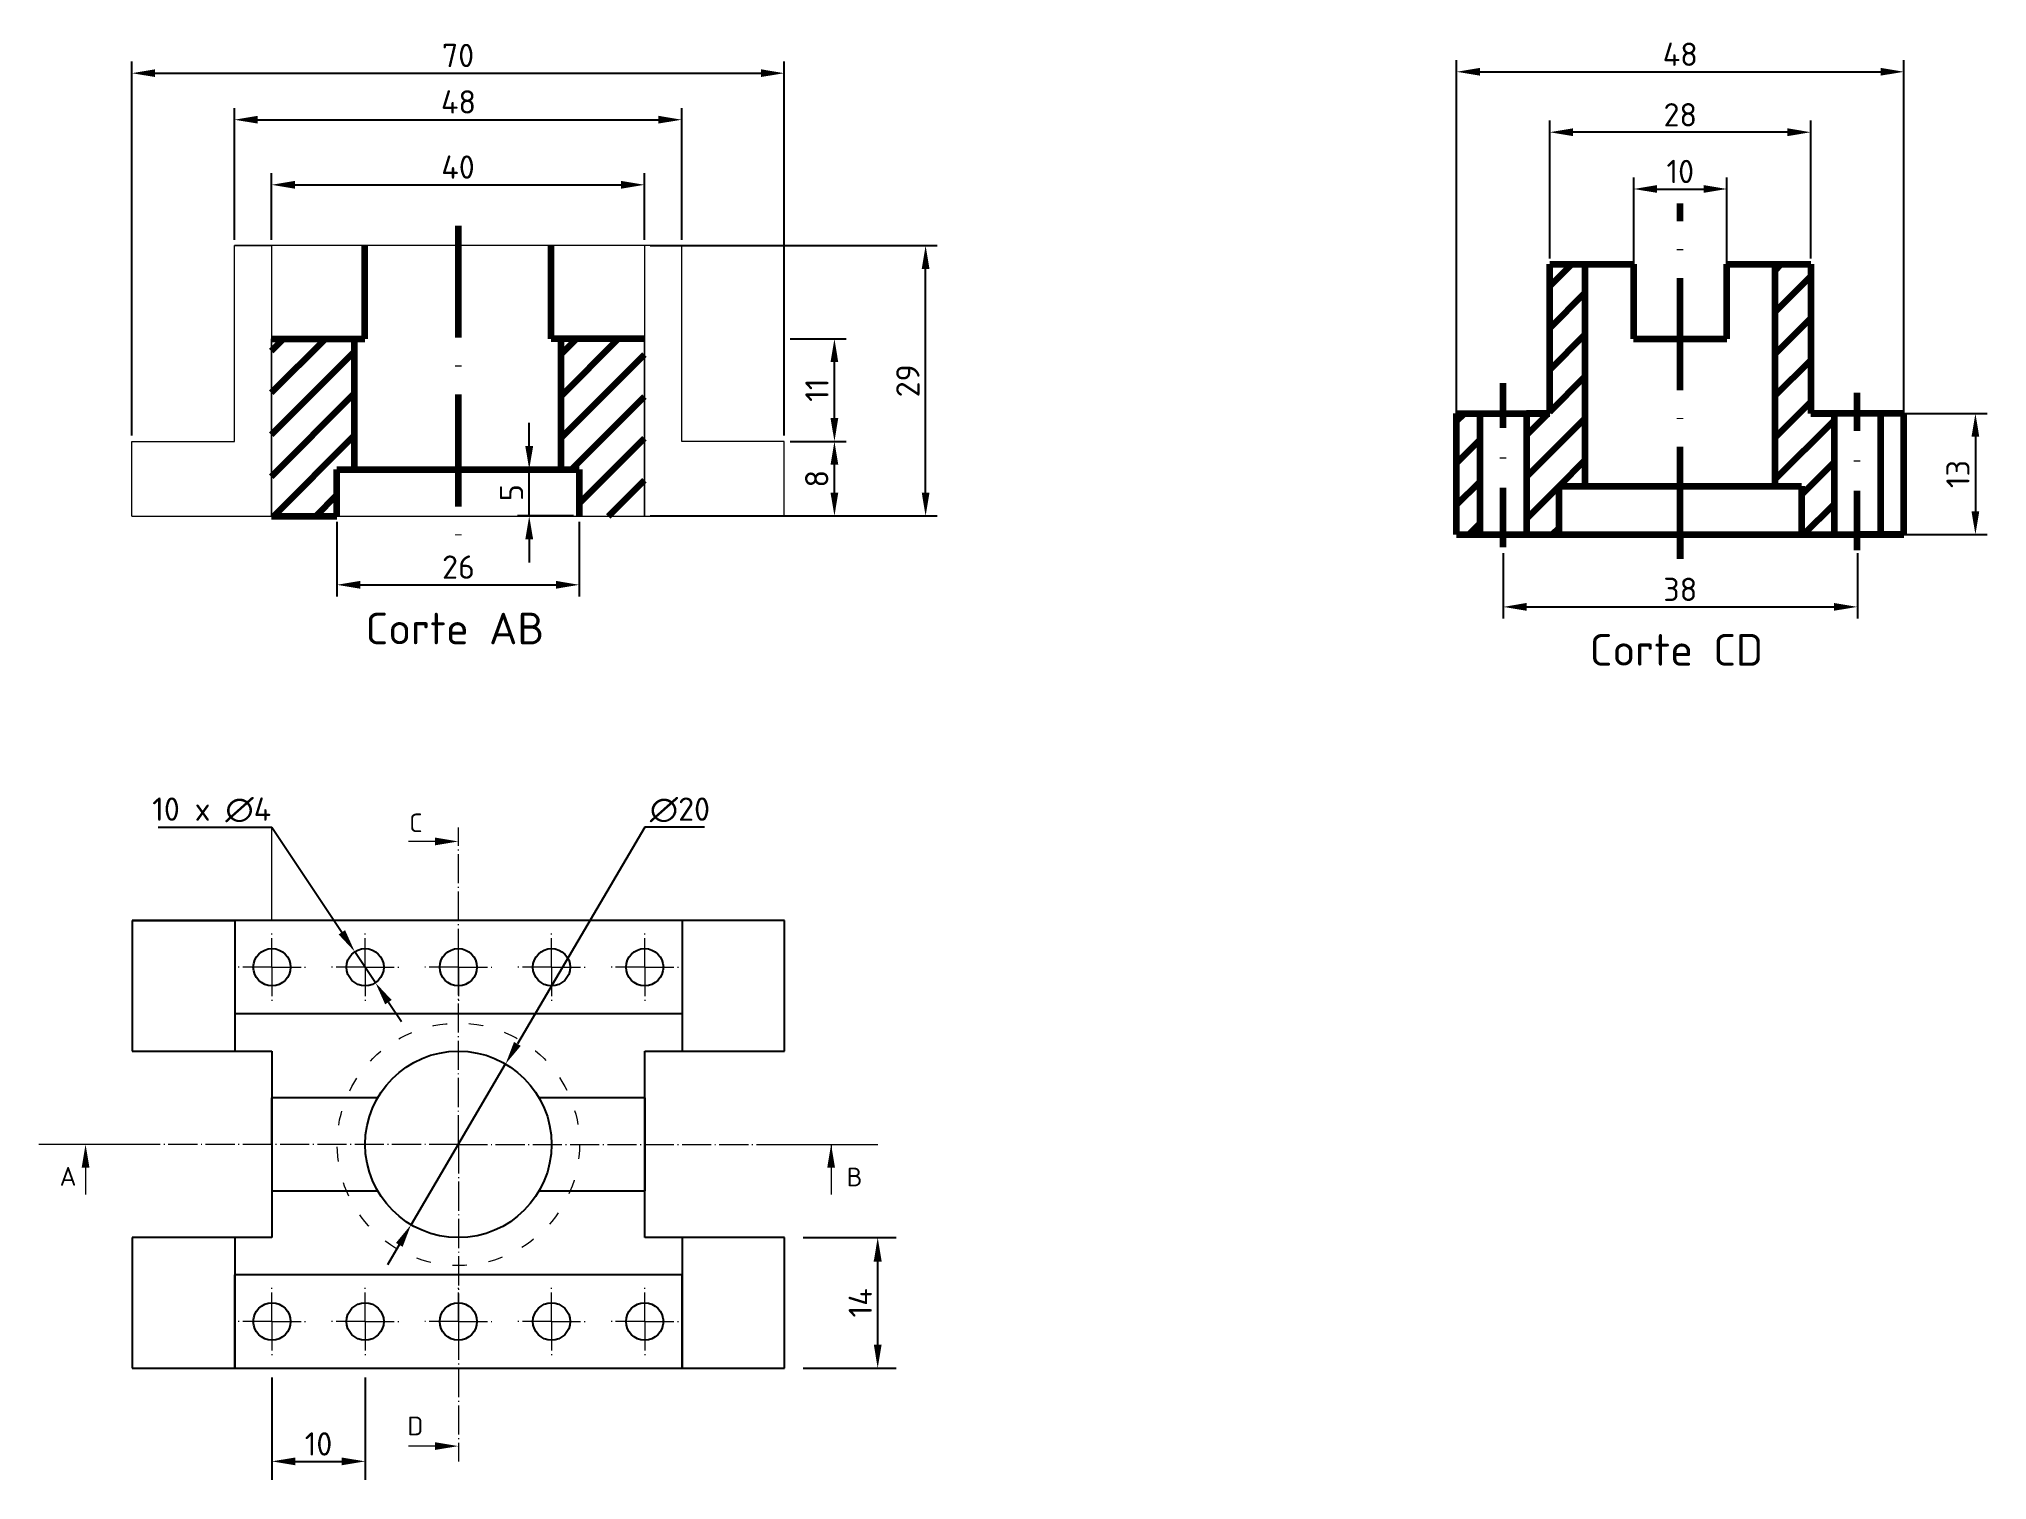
# Model space of a CAD drawing. Header units: millimetres. Extents: x 2494 to 2704, y 1648 to 1803.
import ezdxf

# ---------------------------------------------------------------- set-up
doc = ezdxf.new("R2010")
doc.units = ezdxf.units.MM
for name, pattern in [('ACAD_ISO03W100', [30, 12, -18]), ('ACAD_ISO04W100', [30, 24, -3, 0, -3]), ('ACAD_ISO10W100', [18, 12, -3, 0, -3]), ('TRAÇOPONTO2', [12.7, 6.35, -3.175, 0, -3.175])]:
    doc.linetypes.add(name, pattern=pattern)
doc.styles.get("Standard").update_dxf_attribs({"font": 'isocpeur.ttf'})
doc.dimstyles.new('Cópia de ISO-25', dxfattribs={"dimtxt": 2.5, "dimasz": 2.5, "dimexe": 2, "dimexo": 2, "dimtad": 1, "dimtoh": 1, "dimtxsty": 'Standard', "dimcen": 2.5, "dimadec": 0, "dimazin": 0, "dimtfac": 1, "dimtmove": 0, "dimatfit": 3, "dimfxl": 1, "dimarcsym": 0})
doc.dimstyles.new('ISO-25', dxfattribs={"dimtxt": 2.5, "dimasz": 2.5, "dimexe": 1.25, "dimexo": 0.625, "dimtad": 1, "dimtxsty": 'Standard', "dimcen": 2.5, "dimadec": 0, "dimazin": 0, "dimtfac": 1, "dimtmove": 0, "dimatfit": 3, "dimfxl": 1, "dimarcsym": 0})

# ---------------------------------------------------------------- blocks, each defined once
blk = doc.blocks.new('*D11')
at = {"color": 0, "lineweight": -2, "transparency": 16777216}
for p, q in [((2515.46, 1781.51), (2515.46, 1795.64)), ((2563.46, 1781.51), (2563.46, 1795.64)), ((2517.96, 1794.39), (2560.96, 1794.39))]:
    blk.add_line(p, q, dxfattribs=at)
at = {"color": 0, "lineweight": 100, "transparency": 16777216}
for points in [[(2517.96, 1794.81), (2517.96, 1793.98), (2515.46, 1794.39)], [(2560.96, 1794.81), (2560.96, 1793.98), (2563.46, 1794.39)]]:
    blk.add_solid(points, dxfattribs=at)
at = {"layer": 'Defpoints', "color": 0, "lineweight": 100, "transparency": 16777216}
for p in [(2563.46, 1794.39), (2515.46, 1780.89), (2563.46, 1780.89)]:
    blk.add_point(p, dxfattribs=at)
at = {"color": 0, "lineweight": 100, "transparency": 16777216, "insert": (2539.51, 1796.3), "char_height": 2.5, "attachment_point": 5}
blk.add_mtext('48', dxfattribs=at)
blk = doc.blocks.new('*D12')
at = {"color": 0, "lineweight": -2, "transparency": 16777216}
for p, q in [((2504.46, 1760.51), (2504.46, 1800.63)), ((2574.46, 1760.51), (2574.46, 1800.63)), ((2506.96, 1799.38), (2571.96, 1799.38))]:
    blk.add_line(p, q, dxfattribs=at)
at = {"color": 0, "lineweight": 100, "transparency": 16777216}
for points in [[(2506.96, 1799.8), (2506.96, 1798.97), (2504.46, 1799.38)], [(2571.96, 1799.8), (2571.96, 1798.97), (2574.46, 1799.38)]]:
    blk.add_solid(points, dxfattribs=at)
at = {"layer": 'Defpoints', "color": 0, "lineweight": 100, "transparency": 16777216}
for p in [(2574.46, 1799.38), (2504.46, 1759.89), (2574.46, 1759.89)]:
    blk.add_point(p, dxfattribs=at)
at = {"color": 0, "lineweight": 100, "transparency": 16777216, "insert": (2539.46, 1801.28), "char_height": 2.5, "attachment_point": 5}
blk.add_mtext('70', dxfattribs=at)
blk = doc.blocks.new('*D13')
at = {"color": 0, "lineweight": -2, "transparency": 16777216}
for p, q in [((2519.46, 1781.51), (2519.46, 1788.66)), ((2521.96, 1787.41), (2556.96, 1787.41)), ((2559.46, 1781.51), (2559.46, 1788.66))]:
    blk.add_line(p, q, dxfattribs=at)
at = {"color": 0, "lineweight": 100, "transparency": 16777216}
for points in [[(2521.96, 1787.83), (2521.96, 1786.99), (2519.46, 1787.41)], [(2556.96, 1787.83), (2556.96, 1786.99), (2559.46, 1787.41)]]:
    blk.add_solid(points, dxfattribs=at)
at = {"layer": 'Defpoints', "color": 0, "lineweight": 100, "transparency": 16777216}
for p in [(2559.46, 1787.41), (2519.46, 1780.89), (2559.46, 1780.89)]:
    blk.add_point(p, dxfattribs=at)
at = {"color": 0, "lineweight": 100, "transparency": 16777216, "insert": (2539.46, 1789.31), "char_height": 2.5, "attachment_point": 5}
blk.add_mtext('40', dxfattribs=at)
blk = doc.blocks.new('*D14')
at = {"color": 0, "lineweight": -2, "transparency": 16777216}
for p, q in [((2575.09, 1759.89), (2581.1, 1759.89)), ((2579.85, 1754.39), (2579.85, 1757.39)), ((2575.09, 1751.89), (2581.1, 1751.89))]:
    blk.add_line(p, q, dxfattribs=at)
at = {"color": 0, "lineweight": 100, "transparency": 16777216}
for points in [[(2579.43, 1757.39), (2580.26, 1757.39), (2579.85, 1759.89)], [(2579.43, 1754.39), (2580.26, 1754.39), (2579.85, 1751.89)]]:
    blk.add_solid(points, dxfattribs=at)
at = {"layer": 'Defpoints', "color": 0, "lineweight": 100, "transparency": 16777216}
for p in [(2574.46, 1759.89), (2579.85, 1759.89), (2574.46, 1751.89)]:
    blk.add_point(p, dxfattribs=at)
at = {"color": 0, "lineweight": 100, "transparency": 16777216, "insert": (2577.95, 1755.89), "char_height": 2.5, "attachment_point": 5, "rotation": 90}
blk.add_mtext('8', dxfattribs=at)
blk = doc.blocks.new('*D15')
at = {"color": 0, "lineweight": -2, "transparency": 16777216}
for p, q in [((2575.09, 1770.89), (2581.1, 1770.89)), ((2579.85, 1762.39), (2579.85, 1768.39)), ((2575.09, 1759.89), (2581.1, 1759.89))]:
    blk.add_line(p, q, dxfattribs=at)
at = {"color": 0, "lineweight": 100, "transparency": 16777216}
for points in [[(2579.43, 1768.39), (2580.26, 1768.39), (2579.85, 1770.89)], [(2579.43, 1762.39), (2580.26, 1762.39), (2579.85, 1759.89)]]:
    blk.add_solid(points, dxfattribs=at)
at = {"layer": 'Defpoints', "color": 0, "lineweight": 100, "transparency": 16777216}
for p in [(2574.46, 1770.89), (2579.85, 1770.89), (2574.46, 1759.89)]:
    blk.add_point(p, dxfattribs=at)
at = {"color": 0, "lineweight": 100, "transparency": 16777216, "insert": (2577.97, 1765.39), "char_height": 2.5, "attachment_point": 5, "rotation": 90}
blk.add_mtext('11', dxfattribs=at)
blk = doc.blocks.new('*D16')
at = {"color": 0, "lineweight": -2, "transparency": 16777216}
for p, q in [((2560.09, 1780.89), (2590.88, 1780.89)), ((2589.63, 1754.39), (2589.63, 1778.39)), ((2560.09, 1751.89), (2590.88, 1751.89))]:
    blk.add_line(p, q, dxfattribs=at)
at = {"color": 0, "lineweight": 100, "transparency": 16777216}
for points in [[(2589.22, 1778.39), (2590.05, 1778.39), (2589.63, 1780.89)], [(2589.22, 1754.39), (2590.05, 1754.39), (2589.63, 1751.89)]]:
    blk.add_solid(points, dxfattribs=at)
at = {"layer": 'Defpoints', "color": 0, "lineweight": 100, "transparency": 16777216}
for p in [(2559.46, 1780.89), (2589.63, 1780.89), (2559.46, 1751.89)]:
    blk.add_point(p, dxfattribs=at)
at = {"color": 0, "lineweight": 100, "transparency": 16777216, "insert": (2587.73, 1766.39), "char_height": 2.5, "attachment_point": 5, "rotation": 90}
blk.add_mtext('29', dxfattribs=at)
blk = doc.blocks.new('*D17')
at = {"color": 0, "lineweight": -2, "transparency": 16777216}
for p, q in [((2547.1, 1759.39), (2547.1, 1761.89)), ((2551.84, 1756.89), (2545.85, 1756.89)), ((2547.1, 1751.89), (2547.1, 1756.89)), ((2551.84, 1751.89), (2545.85, 1751.89)), ((2547.1, 1749.39), (2547.1, 1746.89))]:
    blk.add_line(p, q, dxfattribs=at)
at = {"color": 0, "lineweight": 100, "transparency": 16777216}
for points in [[(2546.68, 1759.39), (2547.52, 1759.39), (2547.1, 1756.89)], [(2546.68, 1749.39), (2547.52, 1749.39), (2547.1, 1751.89)]]:
    blk.add_solid(points, dxfattribs=at)
at = {"layer": 'Defpoints', "color": 0, "lineweight": 100, "transparency": 16777216}
for p in [(2547.1, 1756.89), (2552.46, 1756.89), (2552.46, 1751.89)]:
    blk.add_point(p, dxfattribs=at)
at = {"color": 0, "lineweight": 100, "transparency": 16777216, "insert": (2545.2, 1754.39), "char_height": 2.5, "attachment_point": 5, "rotation": 90}
blk.add_mtext('5', dxfattribs=at)
blk = doc.blocks.new('*D18')
at = {"color": 0, "lineweight": -2, "transparency": 16777216}
for p, q in [((2526.46, 1751.26), (2526.46, 1743.26)), ((2552.46, 1751.26), (2552.46, 1743.26)), ((2528.96, 1744.51), (2549.96, 1744.51))]:
    blk.add_line(p, q, dxfattribs=at)
at = {"color": 0, "lineweight": 100, "transparency": 16777216}
for points in [[(2528.96, 1744.93), (2528.96, 1744.09), (2526.46, 1744.51)], [(2549.96, 1744.93), (2549.96, 1744.09), (2552.46, 1744.51)]]:
    blk.add_solid(points, dxfattribs=at)
at = {"layer": 'Defpoints', "color": 0, "lineweight": 100, "transparency": 16777216}
for p in [(2526.46, 1751.89), (2552.46, 1751.89), (2552.46, 1744.51)]:
    blk.add_point(p, dxfattribs=at)
at = {"color": 0, "lineweight": 100, "transparency": 16777216, "insert": (2539.51, 1746.41), "char_height": 2.5, "attachment_point": 5}
blk.add_mtext('26', dxfattribs=at)
blk = doc.blocks.new('*D20')
at = {"color": 0, "lineweight": -2, "transparency": 16777216}
for p, q in [((2665.61, 1771.51), (2665.61, 1788.21)), ((2675.61, 1771.51), (2675.61, 1788.21)), ((2668.11, 1786.96), (2673.11, 1786.96))]:
    blk.add_line(p, q, dxfattribs=at)
at = {"color": 0, "lineweight": 100, "transparency": 16777216}
for points in [[(2668.11, 1787.38), (2668.11, 1786.55), (2665.61, 1786.96)], [(2673.11, 1787.38), (2673.11, 1786.55), (2675.61, 1786.96)]]:
    blk.add_solid(points, dxfattribs=at)
at = {"layer": 'Defpoints', "color": 0, "lineweight": 100, "transparency": 16777216}
for p in [(2675.61, 1786.96), (2665.61, 1770.89), (2675.61, 1770.89)]:
    blk.add_point(p, dxfattribs=at)
at = {"color": 0, "lineweight": 100, "transparency": 16777216, "insert": (2670.61, 1788.84), "char_height": 2.5, "attachment_point": 5}
blk.add_mtext('10', dxfattribs=at)
blk = doc.blocks.new('*D21')
at = {"color": 0, "lineweight": -2, "transparency": 16777216}
for p, q in [((2656.61, 1779.52), (2656.61, 1794.3)), ((2684.61, 1779.52), (2684.61, 1794.3)), ((2682.11, 1793.05), (2659.11, 1793.05))]:
    blk.add_line(p, q, dxfattribs=at)
at = {"color": 0, "lineweight": 100, "transparency": 16777216}
for points in [[(2659.11, 1793.47), (2659.11, 1792.63), (2656.61, 1793.05)], [(2682.11, 1793.47), (2682.11, 1792.63), (2684.61, 1793.05)]]:
    blk.add_solid(points, dxfattribs=at)
at = {"layer": 'Defpoints', "color": 0, "lineweight": 100, "transparency": 16777216}
for p in [(2656.61, 1793.05), (2656.61, 1778.89), (2684.61, 1778.89)]:
    blk.add_point(p, dxfattribs=at)
at = {"color": 0, "lineweight": 100, "transparency": 16777216, "insert": (2670.61, 1794.92), "char_height": 2.5, "attachment_point": 5}
blk.add_mtext('28', dxfattribs=at)
blk = doc.blocks.new('*D22')
at = {"color": 0, "lineweight": -2, "transparency": 16777216}
for p, q in [((2646.61, 1750.52), (2646.61, 1800.78)), ((2694.61, 1750.52), (2694.61, 1800.78)), ((2649.11, 1799.53), (2692.11, 1799.53))]:
    blk.add_line(p, q, dxfattribs=at)
at = {"color": 0, "lineweight": 100, "transparency": 16777216}
for points in [[(2649.11, 1799.95), (2649.11, 1799.12), (2646.61, 1799.53)], [(2692.11, 1799.95), (2692.11, 1799.12), (2694.61, 1799.53)]]:
    blk.add_solid(points, dxfattribs=at)
at = {"layer": 'Defpoints', "color": 0, "lineweight": 100, "transparency": 16777216}
for p in [(2694.61, 1799.53), (2646.61, 1749.89), (2694.61, 1749.89)]:
    blk.add_point(p, dxfattribs=at)
at = {"color": 0, "lineweight": 100, "transparency": 16777216, "insert": (2670.61, 1801.41), "char_height": 2.5, "attachment_point": 5}
blk.add_mtext('48', dxfattribs=at)
blk = doc.blocks.new('*D23')
at = {"color": 0, "lineweight": -2, "transparency": 16777216}
for p, q in [((2687.77, 1762.89), (2703.53, 1762.89)), ((2702.28, 1760.39), (2702.28, 1752.39)), ((2687.77, 1749.89), (2703.53, 1749.89))]:
    blk.add_line(p, q, dxfattribs=at)
at = {"color": 0, "lineweight": 100, "transparency": 16777216}
for points in [[(2701.86, 1760.39), (2702.69, 1760.39), (2702.28, 1762.89)], [(2701.86, 1752.39), (2702.69, 1752.39), (2702.28, 1749.89)]]:
    blk.add_solid(points, dxfattribs=at)
at = {"layer": 'Defpoints', "color": 0, "lineweight": 100, "transparency": 16777216}
for p in [(2687.14, 1762.89), (2687.14, 1749.89), (2702.28, 1749.89)]:
    blk.add_point(p, dxfattribs=at)
at = {"color": 0, "lineweight": 100, "transparency": 16777216, "insert": (2700.4, 1756.39), "char_height": 2.5, "attachment_point": 5, "rotation": 90}
blk.add_mtext('13', dxfattribs=at)
blk = doc.blocks.new('*D27')
at = {"color": 0, "lineweight": -2, "transparency": 16777216}
for p, q in [((2651.61, 1747.92), (2651.61, 1740.89)), ((2689.61, 1747.92), (2689.61, 1740.89)), ((2654.11, 1742.14), (2687.11, 1742.14))]:
    blk.add_line(p, q, dxfattribs=at)
at = {"color": 0, "lineweight": 100, "transparency": 16777216}
for points in [[(2654.11, 1742.56), (2654.11, 1741.73), (2651.61, 1742.14)], [(2687.11, 1742.56), (2687.11, 1741.73), (2689.61, 1742.14)]]:
    blk.add_solid(points, dxfattribs=at)
at = {"layer": 'Defpoints', "color": 0, "lineweight": 100, "transparency": 16777216}
for p in [(2651.61, 1748.55), (2689.61, 1748.55), (2689.61, 1742.14)]:
    blk.add_point(p, dxfattribs=at)
at = {"color": 0, "lineweight": 100, "transparency": 16777216, "insert": (2670.61, 1744.02), "char_height": 2.5, "attachment_point": 5}
blk.add_mtext('38', dxfattribs=at)
blk = doc.blocks.new('*D33')
at = {"color": 0, "lineweight": -2, "ltscale": 0.13, "transparency": 16777216}
for p, q in [((2559.49, 1718.5), (2545.83, 1695.27)), ((2565.89, 1718.5), (2559.49, 1718.5)), ((2534.42, 1675.88), (2544.56, 1693.12)), ((2533.16, 1673.72), (2531.89, 1671.57))]:
    blk.add_line(p, q, dxfattribs=at)
at = {"color": 0, "lineweight": 100, "ltscale": 0.13, "transparency": 16777216}
for points in [[(2545.47, 1695.48), (2546.19, 1695.06), (2544.56, 1693.12)], [(2532.8, 1673.93), (2533.52, 1673.51), (2534.42, 1675.88)]]:
    blk.add_solid(points, dxfattribs=at)
at = {"layer": 'Defpoints', "color": 0, "lineweight": 100, "ltscale": 0.13, "transparency": 16777216}
for p in [(2544.56, 1693.12), (2534.42, 1675.88)]:
    blk.add_point(p, dxfattribs=at)
at = {"color": 0, "lineweight": 13, "ltscale": 0.13, "transparency": 16777216, "insert": (2563.27, 1720.37), "char_height": 2.5, "attachment_point": 5}
blk.add_mtext('∅20', dxfattribs=at)
blk = doc.blocks.new('*D34')
at = {"color": 0, "lineweight": -2, "ltscale": 0.13, "transparency": 16777216}
for p, q in [((2519.49, 1659.5), (2519.49, 1648.5)), ((2529.49, 1659.5), (2529.49, 1648.5)), ((2521.99, 1650.5), (2526.99, 1650.5))]:
    blk.add_line(p, q, dxfattribs=at)
at = {"color": 0, "lineweight": 100, "ltscale": 0.13, "transparency": 16777216}
for points in [[(2521.99, 1650.91), (2521.99, 1650.08), (2519.49, 1650.5)], [(2526.99, 1650.91), (2526.99, 1650.08), (2529.49, 1650.5)]]:
    blk.add_solid(points, dxfattribs=at)
at = {"layer": 'Defpoints', "color": 0, "lineweight": 100, "ltscale": 0.13, "transparency": 16777216}
for p in [(2519.49, 1661.5), (2529.49, 1661.5), (2529.49, 1650.5)]:
    blk.add_point(p, dxfattribs=at)
at = {"color": 0, "lineweight": 13, "ltscale": 0.13, "transparency": 16777216, "insert": (2524.49, 1652.37), "char_height": 2.5, "attachment_point": 5}
blk.add_mtext('10', dxfattribs=at)
blk = doc.blocks.new('*D35')
at = {"color": 0, "lineweight": -2, "ltscale": 0.13, "transparency": 16777216}
for p, q in [((2576.49, 1674.5), (2586.49, 1674.5)), ((2584.49, 1663), (2584.49, 1672)), ((2576.49, 1660.5), (2586.49, 1660.5))]:
    blk.add_line(p, q, dxfattribs=at)
at = {"color": 0, "lineweight": 100, "ltscale": 0.13, "transparency": 16777216}
for points in [[(2584.08, 1672), (2584.91, 1672), (2584.49, 1674.5)], [(2584.08, 1663), (2584.91, 1663), (2584.49, 1660.5)]]:
    blk.add_solid(points, dxfattribs=at)
at = {"layer": 'Defpoints', "color": 0, "lineweight": 100, "ltscale": 0.13, "transparency": 16777216}
for p in [(2574.49, 1674.5), (2584.49, 1674.5), (2574.49, 1660.5)]:
    blk.add_point(p, dxfattribs=at)
at = {"color": 0, "lineweight": 13, "ltscale": 0.13, "transparency": 16777216, "insert": (2582.62, 1667.5), "char_height": 2.5, "attachment_point": 5, "rotation": 90}
blk.add_mtext('14', dxfattribs=at)
blk = doc.blocks.new('*D36')
at = {"color": 0, "lineweight": -2, "ltscale": 0.13, "transparency": 16777216}
for p, q in [((2507.28, 1718.5), (2519.49, 1718.5)), ((2519.49, 1718.5), (2527, 1707.24)), ((2530.6, 1701.83), (2528.38, 1705.16)), ((2531.99, 1699.75), (2533.38, 1697.67))]:
    blk.add_line(p, q, dxfattribs=at)
at = {"color": 0, "lineweight": 100, "ltscale": 0.13, "transparency": 16777216}
for points in [[(2527.34, 1707.47), (2526.65, 1707.01), (2528.38, 1705.16)], [(2532.34, 1699.98), (2531.64, 1699.52), (2530.6, 1701.83)]]:
    blk.add_solid(points, dxfattribs=at)
at = {"layer": 'Defpoints', "color": 0, "lineweight": 100, "ltscale": 0.13, "transparency": 16777216}
for p in [(2528.38, 1705.16), (2530.6, 1701.83)]:
    blk.add_point(p, dxfattribs=at)
at = {"color": 0, "lineweight": 13, "ltscale": 0.13, "transparency": 16777216, "insert": (2513.03, 1720.37), "char_height": 2.5, "attachment_point": 5}
blk.add_mtext('10 x ∅4', dxfattribs=at)

msp = doc.modelspace()

# ---------------------------------------------------------------- hatches: boundary and pattern name
at = {"lineweight": 100}
h = msp.add_hatch(dxfattribs=at)
h.set_pattern_fill('ANSI31', color=256)
h.paths.add_polyline_path([(2649.106, 1762.894), (2646.606, 1762.894), (2646.606, 1749.894), (2649.106, 1749.894)])
h.paths.add_polyline_path([(2660.385, 1778.894), (2656.606, 1778.894), (2656.606, 1762.894), (2654.106, 1762.894), (2654.106, 1749.894), (2657.605, 1749.894), (2657.605, 1755.093), (2660.385, 1755.093)])
h = msp.add_hatch(dxfattribs=at)
h.set_pattern_fill('ANSI31', color=256)
h.paths.add_polyline_path([(2687.106, 1762.894), (2684.606, 1762.894), (2684.606, 1778.894), (2680.753, 1778.894), (2680.753, 1755.093), (2683.605, 1755.093), (2683.605, 1749.894), (2687.106, 1749.894)])
h = msp.add_hatch(dxfattribs=at)
h.set_pattern_fill('ANSI31', color=256)
h.paths.add_polyline_path([(2528.332, 1770.886), (2519.463, 1770.886), (2519.463, 1751.886), (2526.463, 1751.886), (2526.463, 1756.886), (2528.332, 1756.886)])
h.paths.add_polyline_path([(2559.463, 1770.886), (2550.495, 1770.886), (2550.495, 1756.886), (2552.463, 1756.886), (2552.463, 1751.886), (2559.463, 1751.886)])

# ---------------------------------------------------------------- linework, layer by layer
at = {"linetype": 'ACAD_ISO10W100', "lineweight": 100}
for p, q in [((2670.606, 1747.3), (2670.606, 1785.412)), ((2539.463, 1783.021), (2539.463, 1749.699)), ((2526.463, 1751.886), (2526.463, 1756.886)), ((2552.463, 1756.886), (2552.463, 1751.886)), ((2519.463, 1751.886), (2526.463, 1751.886)), ((2670.606, 1749.894), (2670.606, 1747.3))]:
    msp.add_line(p, q, dxfattribs=at)
at = {"lineweight": 5}
for p, q in [((2515.463, 1759.886), (2515.463, 1780.886)), ((2563.463, 1780.886), (2515.463, 1780.886)), ((2515.463, 1780.886), (2519.463, 1780.886)), ((2519.463, 1780.886), (2519.463, 1751.886)), ((2563.463, 1780.886), (2559.463, 1780.886)), ((2559.463, 1780.886), (2559.463, 1751.886)), ((2563.463, 1759.886), (2563.463, 1780.886)), ((2519.463, 1751.886), (2519.463, 1770.886)), ((2519.463, 1770.886), (2522.142, 1770.886)), ((2559.463, 1770.886), (2556.485, 1770.886)), ((2559.463, 1751.886), (2559.463, 1770.886)), ((2504.463, 1751.886), (2504.463, 1759.886)), ((2504.463, 1759.886), (2515.463, 1759.886)), ((2574.463, 1759.886), (2563.463, 1759.886)), ((2574.463, 1751.886), (2574.463, 1759.886)), ((2504.463, 1751.886), (2574.463, 1751.886))]:
    msp.add_line(p, q, dxfattribs=at)
at = {"lineweight": 100}
for p, q in [((2529.463, 1770.886), (2529.463, 1780.886)), ((2549.463, 1770.886), (2549.463, 1780.886)), ((2656.606, 1762.894), (2656.606, 1778.894)), ((2656.606, 1778.894), (2665.606, 1778.894)), ((2660.385, 1778.894), (2660.385, 1754.882)), ((2665.606, 1778.894), (2665.606, 1770.886)), ((2675.606, 1770.886), (2675.606, 1778.894)), ((2675.606, 1778.894), (2684.606, 1778.894)), ((2680.753, 1778.894), (2680.753, 1755.082)), ((2684.606, 1778.894), (2684.606, 1762.894)), ((2519.463, 1770.886), (2529.463, 1770.886)), ((2528.332, 1770.886), (2528.332, 1756.886)), ((2559.463, 1770.886), (2549.463, 1770.886)), ((2550.495, 1770.886), (2550.495, 1756.886)), ((2665.606, 1770.886), (2675.606, 1770.886)), ((2646.606, 1749.894), (2646.606, 1762.894)), ((2646.606, 1762.894), (2656.606, 1762.894)), ((2649.106, 1762.894), (2649.106, 1749.864)), ((2656.606, 1762.894), (2654.106, 1762.894)), ((2654.106, 1762.894), (2654.106, 1749.894)), ((2694.606, 1762.894), (2684.606, 1762.894)), ((2684.606, 1762.894), (2687.106, 1762.894)), ((2687.106, 1762.894), (2687.106, 1749.894)), ((2694.606, 1762.894), (2692.106, 1762.894)), ((2692.106, 1762.894), (2692.106, 1749.894)), ((2694.606, 1749.894), (2694.606, 1762.894)), ((2526.463, 1756.886), (2552.463, 1756.886)), ((2657.605, 1749.894), (2657.605, 1755.093)), ((2657.605, 1755.093), (2683.605, 1755.093)), ((2683.605, 1755.093), (2683.605, 1749.894)), ((2646.606, 1749.894), (2694.606, 1749.894)), ((2651.606, 1749.894), (2651.599, 1750.093)), ((2687.142, 1749.894), (2691.336, 1749.894)), ((2694.331, 1749.894), (2689.331, 1749.894)), ((2689.331, 1749.894), (2689.938, 1749.894))]:
    msp.add_line(p, q, dxfattribs=at)
at = {"linetype": 'TRAÇOPONTO2', "lineweight": 100}
for p, q in [((2651.606, 1748.548), (2651.606, 1766.138)), ((2689.606, 1748.224), (2689.606, 1765.111))]:
    msp.add_line(p, q, dxfattribs=at)
at = {"lineweight": 13, "ltscale": 0.13}
for p, q in [((2519.494, 1708.498), (2519.494, 1718.498)), ((2536.994, 1716.984), (2534.13, 1716.984)), ((2537.195, 1716.984), (2534.33, 1716.984)), ((2504.494, 1684.498), (2494.494, 1684.498)), ((2574.494, 1684.498), (2584.494, 1684.498)), ((2579.494, 1684.498), (2579.494, 1681.998)), ((2499.494, 1681.998), (2499.494, 1679.134)), ((2579.494, 1681.998), (2579.494, 1679.134)), ((2584.077, 1671.998), (2584.911, 1671.998)), ((2536.994, 1652.137), (2534.13, 1652.137))]:
    msp.add_line(p, q, dxfattribs=at)
at = {"linetype": 'ACAD_ISO04W100', "lineweight": 13, "ltscale": 0.13}
for p, q in [((2539.494, 1684.498), (2539.494, 1718.498)), ((2519.494, 1703.498), (2519.494, 1707.498)), ((2529.494, 1703.498), (2529.494, 1707.498)), ((2539.494, 1703.498), (2539.494, 1707.498)), ((2549.494, 1703.498), (2549.494, 1707.498)), ((2559.494, 1703.498), (2559.494, 1707.498)), ((2519.494, 1703.498), (2515.494, 1703.498)), ((2519.494, 1703.498), (2523.494, 1703.498)), ((2519.494, 1703.498), (2519.494, 1699.498)), ((2529.494, 1703.498), (2525.494, 1703.498)), ((2529.494, 1703.498), (2533.494, 1703.498)), ((2529.494, 1703.498), (2529.494, 1699.498)), ((2539.494, 1703.498), (2535.494, 1703.498)), ((2539.494, 1703.498), (2543.494, 1703.498)), ((2539.494, 1703.498), (2539.494, 1699.498)), ((2549.494, 1703.498), (2545.494, 1703.498)), ((2549.494, 1703.498), (2553.494, 1703.498)), ((2549.494, 1703.498), (2549.494, 1699.498)), ((2559.494, 1703.498), (2555.494, 1703.498)), ((2559.494, 1703.498), (2563.494, 1703.498)), ((2559.494, 1703.498), (2559.494, 1699.498)), ((2539.494, 1684.498), (2494.494, 1684.498)), ((2539.494, 1684.498), (2584.494, 1684.498)), ((2539.494, 1684.498), (2539.494, 1650.498)), ((2519.494, 1665.498), (2519.494, 1669.498)), ((2529.494, 1665.498), (2529.494, 1669.498)), ((2539.494, 1665.498), (2539.494, 1669.498)), ((2549.494, 1665.498), (2549.494, 1669.498)), ((2559.494, 1665.498), (2559.494, 1669.498)), ((2519.494, 1665.498), (2515.494, 1665.498)), ((2519.494, 1665.498), (2523.494, 1665.498)), ((2519.494, 1665.498), (2519.494, 1661.498)), ((2529.494, 1665.498), (2525.494, 1665.498)), ((2529.494, 1665.498), (2533.494, 1665.498)), ((2529.494, 1665.498), (2529.494, 1661.498)), ((2539.494, 1665.498), (2535.494, 1665.498)), ((2539.494, 1665.498), (2543.494, 1665.498)), ((2539.494, 1665.498), (2539.494, 1661.498)), ((2549.494, 1665.498), (2545.494, 1665.498)), ((2549.494, 1665.498), (2553.494, 1665.498)), ((2549.494, 1665.498), (2549.494, 1661.498)), ((2559.494, 1665.498), (2555.494, 1665.498)), ((2559.494, 1665.498), (2563.494, 1665.498)), ((2559.494, 1665.498), (2559.494, 1661.498))]:
    msp.add_line(p, q, dxfattribs=at)
for p, q in [((2574.494, 1708.498), (2504.494, 1708.498)), ((2504.494, 1708.498), (2504.494, 1694.498)), ((2504.494, 1708.498), (2515.494, 1708.498)), ((2515.494, 1708.498), (2515.494, 1694.498)), ((2515.494, 1708.498), (2515.494, 1698.498)), ((2574.494, 1708.498), (2563.494, 1708.498)), ((2563.494, 1708.498), (2563.494, 1694.498)), ((2563.494, 1708.498), (2563.494, 1698.498)), ((2574.494, 1694.498), (2574.494, 1708.498)), ((2563.494, 1698.498), (2515.494, 1698.498)), ((2504.494, 1694.498), (2519.494, 1694.498)), ((2519.494, 1694.498), (2519.494, 1674.498)), ((2559.494, 1694.498), (2574.494, 1694.498)), ((2559.494, 1674.498), (2559.494, 1694.498)), ((2519.494, 1684.498), (2519.494, 1689.498)), ((2519.494, 1689.498), (2519.494, 1679.498)), ((2530.834, 1689.498), (2519.494, 1689.498)), ((2559.494, 1689.498), (2548.154, 1689.498)), ((2559.494, 1684.498), (2559.494, 1689.498)), ((2559.494, 1689.498), (2559.494, 1679.498)), ((2559.494, 1679.498), (2559.494, 1689.498)), ((2519.494, 1679.498), (2530.834, 1679.498)), ((2548.154, 1679.498), (2559.494, 1679.498)), ((2519.494, 1674.498), (2504.494, 1674.498)), ((2504.494, 1674.498), (2504.494, 1660.498)), ((2515.494, 1674.498), (2515.494, 1660.498)), ((2574.494, 1674.498), (2559.494, 1674.498)), ((2563.494, 1674.498), (2563.494, 1660.498)), ((2574.494, 1660.498), (2574.494, 1674.498)), ((2515.494, 1660.498), (2515.494, 1670.498)), ((2563.494, 1670.498), (2515.494, 1670.498)), ((2563.494, 1660.498), (2563.494, 1670.498)), ((2504.494, 1660.498), (2574.494, 1660.498))]:
    msp.add_line(p, q)
at = {"lineweight": 13, "ltscale": 0.13}
for points in [[(2539.494, 1716.984, 0, 0.83, 0), (2536.994, 1716.984, 0.83, 0.83, 0)], [(2499.494, 1684.498, 0, 0.83, 0), (2499.494, 1681.998, 0.83, 0.83, 0)], [(2579.494, 1684.498, 0, 0.83, 0), (2579.494, 1681.998, 0.83, 0.83, 0)], [(2539.494, 1652.137, 0, 0.83, 0), (2536.994, 1652.137, 0.83, 0.83, 0)]]:
    msp.add_lwpolyline(points, format="xyseb", dxfattribs=at)
for centre, radius in [((2519.494, 1703.498), 2), ((2529.494, 1703.498), 2), ((2539.494, 1703.498), 2), ((2549.494, 1703.498), 2), ((2559.494, 1703.498), 2), ((2539.494, 1684.498), 10), ((2519.494, 1665.498), 2), ((2529.494, 1665.498), 2), ((2539.494, 1665.498), 2), ((2549.494, 1665.498), 2), ((2559.494, 1665.498), 2)]:
    msp.add_circle(centre, radius)
at = {"linetype": 'ACAD_ISO03W100', "lineweight": 13, "ltscale": 0.13}
msp.add_circle((2539.494, 1684.498), 13, dxfattribs=at)

# ---------------------------------------------------------------- texts
at = {"lineweight": 100}
msp.add_text('Corte AB', height=3.392, dxfattribs=at).set_placement((2529.53, 1738.126))
at = {"lineweight": 100, "insert": (2660.891, 1739.229), "char_height": 3.392, "attachment_point": 1}
msp.add_mtext_dynamic_manual_height_columns('Corte CD', width=22.56979, gutter_width=16.96, heights=[0], dxfattribs=at)
at = {"lineweight": 13, "ltscale": 0.13, "char_height": 2, "attachment_point": 1}
for s, insert in [('C', (2534.218, 1719.979)), ('A', (2496.717, 1682.064)), ('B', (2581.158, 1682)), ('D', (2534.017, 1655.296))]:
    msp.add_mtext_dynamic_manual_height_columns(s, width=5.71563, gutter_width=12.5, heights=[0], dxfattribs=dict(at, insert=insert))

# ---------------------------------------------------------------- dimensions: what is measured, and where the dimension line sits
at = {"lineweight": 100}
for base, p1, p2, picture, middle in [((2574.463, 1799.382), (2504.463, 1759.886), (2574.463, 1759.886), '*D12', (2539.463, 1801.284)), ((2694.606, 1799.535), (2646.606, 1749.894), (2694.606, 1749.894), '*D22', (2670.606, 1801.41)), ((2656.606, 1793.049), (2684.606, 1778.894), (2656.606, 1778.894), '*D21', (2670.606, 1794.924)), ((2559.463, 1787.411), (2519.463, 1780.886), (2559.463, 1780.886), '*D13', (2539.463, 1789.312)), ((2675.606, 1786.962), (2665.606, 1770.886), (2675.606, 1770.886), '*D20', (2670.606, 1788.837)), ((2689.606, 1742.143), (2651.606, 1748.548), (2689.606, 1748.548), '*D27', (2670.606, 1744.018))]:
    dim = msp.add_linear_dim(base=base, p1=p1, p2=p2, dimstyle='ISO-25', dxfattribs=at)
    dim.commit()
    dim.dimension.update_dxf_attribs({"geometry": picture, "text_midpoint": middle})
for base, p1, p2, picture, middle in [((2563.463, 1794.394), (2515.463, 1780.886), (2563.463, 1780.886), '*D11', (2539.513, 1794.394)), ((2552.463, 1744.511), (2526.463, 1751.886), (2552.463, 1751.886), '*D18', (2539.513, 1744.511))]:
    dim = msp.add_linear_dim(base=base, p1=p1, p2=p2, dimstyle='ISO-25', dxfattribs=at)
    dim.commit()
    dim.dimension.update_dxf_attribs({"geometry": picture, "text_midpoint": middle, "dimtype": 160})
for base, p1, p2, picture, middle in [((2589.632, 1780.886), (2559.463, 1751.886), (2559.463, 1780.886), '*D16', (2587.73, 1766.386)), ((2579.848, 1770.886), (2574.463, 1759.886), (2574.463, 1770.886), '*D15', (2577.968, 1765.386)), ((2702.276, 1749.894), (2687.142, 1762.894), (2687.142, 1749.894), '*D23', (2700.401, 1756.394)), ((2547.101, 1756.886), (2552.463, 1751.886), (2552.463, 1756.886), '*D17', (2545.205, 1754.386)), ((2579.848, 1759.886), (2574.463, 1751.886), (2574.463, 1759.886), '*D14', (2577.946, 1755.886))]:
    dim = msp.add_linear_dim(base=base, p1=p1, p2=p2, angle=90, dimstyle='ISO-25', dxfattribs=at)
    dim.commit()
    dim.dimension.update_dxf_attribs({"geometry": picture, "text_midpoint": middle})
at = {"lineweight": 13, "ltscale": 0.13}
dim = msp.add_diameter_dim_2p(p1=(2530.603, 1701.834), p2=(2528.385, 1705.162), text='10 x <>', dimstyle='Cópia de ISO-25', dxfattribs=at)
dim.commit()
dim.dimension.update_dxf_attribs({"geometry": '*D36', "text_midpoint": (2513.028, 1718.498), "dimtype": 163})
dim = msp.add_diameter_dim_2p(p1=(2534.424, 1675.878), p2=(2544.564, 1693.117), dimstyle='Cópia de ISO-25', dxfattribs=at)
dim.commit()
dim.dimension.update_dxf_attribs({"geometry": '*D33', "text_midpoint": (2563.265, 1718.498), "dimtype": 163})
dim = msp.add_linear_dim(base=(2584.494, 1674.498), p1=(2574.494, 1660.498), p2=(2574.494, 1674.498), angle=90, dimstyle='Cópia de ISO-25', dxfattribs=at)
dim.commit()
dim.dimension.update_dxf_attribs({"geometry": '*D35', "text_midpoint": (2582.619, 1667.498)})
dim = msp.add_linear_dim(base=(2529.494, 1650.498), p1=(2519.494, 1661.498), p2=(2529.494, 1661.498), dimstyle='Cópia de ISO-25', dxfattribs=at)
dim.commit()
dim.dimension.update_dxf_attribs({"geometry": '*D34', "text_midpoint": (2524.494, 1652.373)})

doc.saveas('drawing.dxf')
